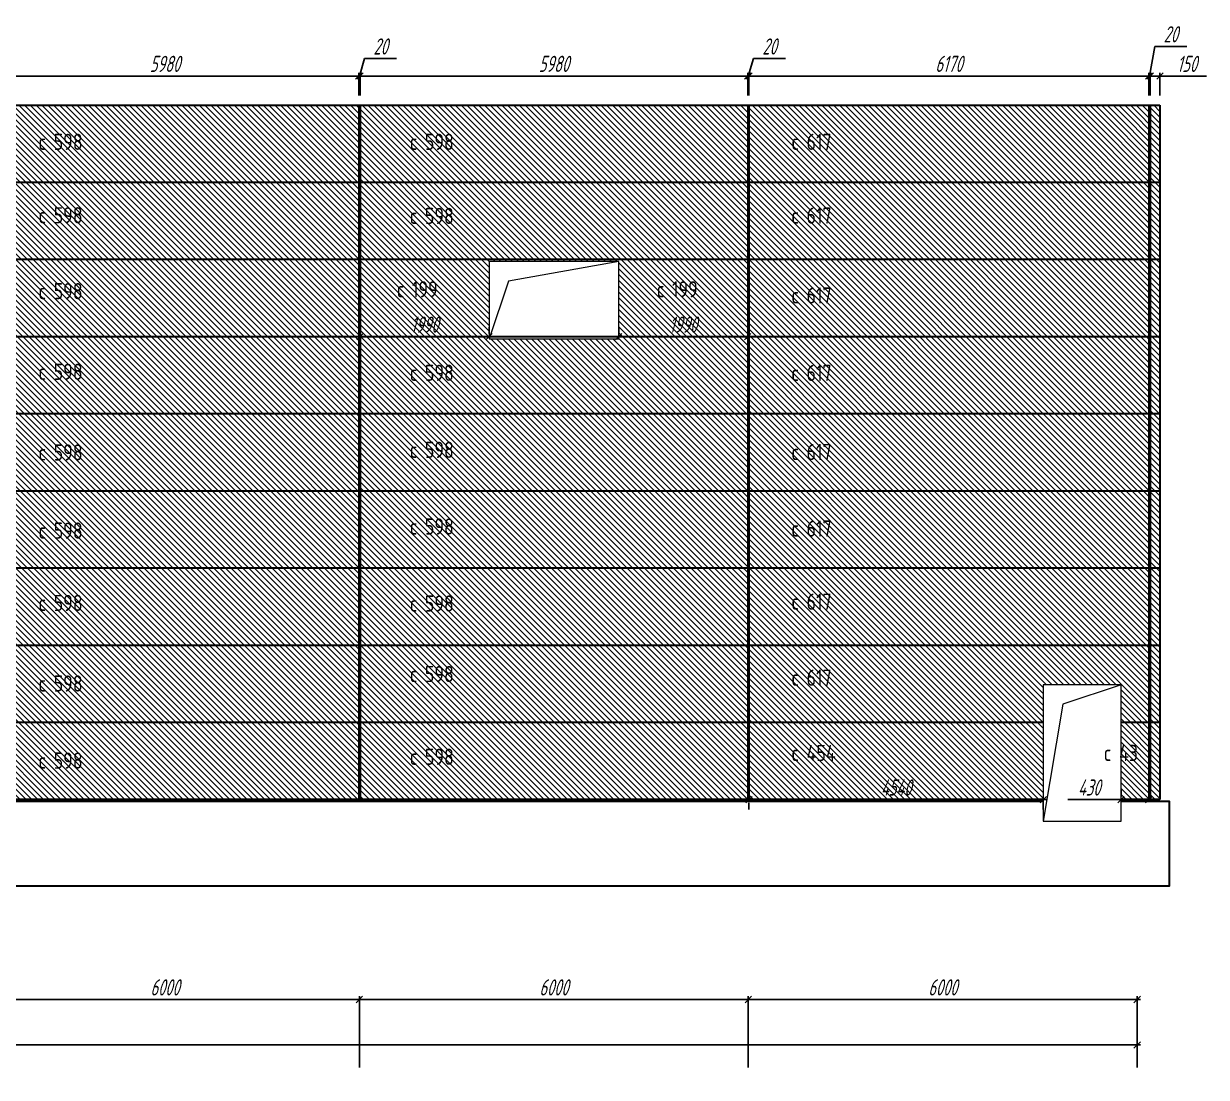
# Model space of a CAD drawing. Header units: millimetres. Extents: x -351329 to 406471, y -382937 to 111767.
# Drawn here: x 61603 to 79849, y -190031 to -173777 of the extents above; entities that cross this region are included whole.
import ezdxf

# ---------------------------------------------------------------- set-up
doc = ezdxf.new("R2010")
doc.units = ezdxf.units.MM
for name, color, linetype, lineweight in [('_Окна_двери', 131, 'Continuous', 15), ('_Оси', 90, 'Continuous', 13), ('_Размеры', 120, 'Continuous', 13), ('_Сендвичи', 230, 'Continuous', 30), ('_Стены', 7, 'Continuous', 30), ('выноска', 7, 'Continuous', 13), ('Нумерация RAL 9006', 2, 'Continuous', 30)]:
    doc.layers.add(name, color=color, linetype=linetype, lineweight=lineweight)
doc.layers.add('RAL 9006', color=7, linetype='Continuous', lineweight=13, true_color=0xa5a8a6)
doc.styles.add('Museo sans', font='CS_Gost2304.shx')
doc.styles.add('СПДС_размеры', font='spdswin.shx', dxfattribs={"width": 0.8, "oblique": 15})
doc.dimstyles.new('СПДС', dxfattribs={"dimtxt": 2.5, "dimasz": 1, "dimexe": 0.5, "dimexo": 1.5, "dimtad": 1, "dimdec": 0, "dimtxsty": 'СПДС_размеры', "dimblk": 'OBLIQUE', "dimcen": 2.5, "dimdle": 0.5, "dimadec": 8, "dimazin": 0, "dimtfac": 1, "dimtdec": 0, "dimtix": 1, "dimtmove": 0, "dimatfit": 3, "dimfxl": 1, "dimarcsym": 0})

# ---------------------------------------------------------------- blocks, each defined once
blk = doc.blocks.new('_Oblique')
at = {"layer": 'выноска', "color": 0, "lineweight": -2}
blk.add_line((-0.5, -0.5), (0.5, 0.5), dxfattribs=at)
blk = doc.blocks.new('*D610')
at = {"layer": '_Оси', "color": 0, "lineweight": -2, "transparency": 16777216}
for p, q in [((78833, -189531), (24733, -189531)), ((24783, -189881), (24783, -189481)), ((78783, -189881), (78783, -189481))]:
    blk.add_line(p, q, dxfattribs=at)
at = {"layer": 'Defpoints', "color": 0, "transparency": 16777216}
for p in [(24783, -189531), (24783, -190031), (78783, -190031)]:
    blk.add_point(p, dxfattribs=at)
at = {"layer": '_Оси', "color": 0, "lineweight": -2, "transparency": 16777216, "xscale": 100, "yscale": 100, "zscale": 100, "rotation": 180}
blk.add_blockref('_Oblique', (24783, -189531), dxfattribs=at)
at = {"layer": '_Оси', "color": 0, "lineweight": -2, "transparency": 16777216, "xscale": 100, "yscale": 100, "zscale": 100}
blk.add_blockref('_Oblique', (78783, -189531), dxfattribs=at)
at = {"layer": '_Оси', "color": 0, "lineweight": 25, "transparency": 16777216, "insert": (51783, -189343.5), "char_height": 250, "attachment_point": 5, "style": 'СПДС_размеры'}
blk.add_mtext('54000', dxfattribs=at)
blk = doc.blocks.new('*D611')
at = {"layer": '_Оси', "color": 0, "lineweight": -2, "transparency": 16777216}
for p, q in [((78833, -188831), (72733, -188831)), ((72783, -189881), (72783, -188781)), ((78783, -189881), (78783, -188781))]:
    blk.add_line(p, q, dxfattribs=at)
at = {"layer": 'Defpoints', "color": 0, "transparency": 16777216}
for p in [(72783, -188831), (72783, -190031), (78783, -190031)]:
    blk.add_point(p, dxfattribs=at)
at = {"layer": '_Оси', "color": 0, "lineweight": -2, "transparency": 16777216, "xscale": 100, "yscale": 100, "zscale": 100, "rotation": 180}
blk.add_blockref('_Oblique', (72783, -188831), dxfattribs=at)
at = {"layer": '_Оси', "color": 0, "lineweight": -2, "transparency": 16777216, "xscale": 100, "yscale": 100, "zscale": 100}
blk.add_blockref('_Oblique', (78783, -188831), dxfattribs=at)
at = {"layer": '_Оси', "color": 0, "lineweight": 25, "transparency": 16777216, "insert": (75783, -188643.5), "char_height": 250, "attachment_point": 5, "style": 'СПДС_размеры'}
blk.add_mtext('6000', dxfattribs=at)
blk = doc.blocks.new('*D612')
at = {"layer": '_Оси', "color": 0, "lineweight": -2, "transparency": 16777216}
for p, q in [((72833, -188831), (66733, -188831)), ((66783, -189881), (66783, -188781)), ((72783, -189881), (72783, -188781))]:
    blk.add_line(p, q, dxfattribs=at)
at = {"layer": 'Defpoints', "color": 0, "transparency": 16777216}
for p in [(66783, -188831), (66783, -190031), (72783, -190031)]:
    blk.add_point(p, dxfattribs=at)
at = {"layer": '_Оси', "color": 0, "lineweight": -2, "transparency": 16777216, "xscale": 100, "yscale": 100, "zscale": 100, "rotation": 180}
blk.add_blockref('_Oblique', (66783, -188831), dxfattribs=at)
at = {"layer": '_Оси', "color": 0, "lineweight": -2, "transparency": 16777216, "xscale": 100, "yscale": 100, "zscale": 100}
blk.add_blockref('_Oblique', (72783, -188831), dxfattribs=at)
at = {"layer": '_Оси', "color": 0, "lineweight": 25, "transparency": 16777216, "insert": (69783, -188643.5), "char_height": 250, "attachment_point": 5, "style": 'СПДС_размеры'}
blk.add_mtext('6000', dxfattribs=at)
blk = doc.blocks.new('*D613')
at = {"layer": '_Оси', "color": 0, "lineweight": -2, "transparency": 16777216}
for p, q in [((66833, -188831), (60733, -188831)), ((60783, -189881), (60783, -188781)), ((66783, -189881), (66783, -188781))]:
    blk.add_line(p, q, dxfattribs=at)
at = {"layer": 'Defpoints', "color": 0, "transparency": 16777216}
for p in [(60783, -188831), (60783, -190031), (66783, -190031)]:
    blk.add_point(p, dxfattribs=at)
at = {"layer": '_Оси', "color": 0, "lineweight": -2, "transparency": 16777216, "xscale": 100, "yscale": 100, "zscale": 100, "rotation": 180}
blk.add_blockref('_Oblique', (60783, -188831), dxfattribs=at)
at = {"layer": '_Оси', "color": 0, "lineweight": -2, "transparency": 16777216, "xscale": 100, "yscale": 100, "zscale": 100}
blk.add_blockref('_Oblique', (66783, -188831), dxfattribs=at)
at = {"layer": '_Оси', "color": 0, "lineweight": 25, "transparency": 16777216, "insert": (63783, -188643.5), "char_height": 250, "attachment_point": 5, "style": 'СПДС_размеры'}
blk.add_mtext('6000', dxfattribs=at)
blk = doc.blocks.new('*U332')
at = {"color": 0, "ltscale": 100}
blk.add_lwpolyline([(0, 0), (2000, 0), (2000, 1190), (0, 1190)], close=True, dxfattribs=at)
blk.add_lwpolyline([(2000, 1190), (300, 890), (0, 0)], dxfattribs=at)
blk = doc.blocks.new('*U270')
at = {"color": 0, "ltscale": 100}
blk.add_lwpolyline([(0, 0), (1200, 0), (1200, 2100), (0, 2100)], close=True, dxfattribs=at)
blk.add_lwpolyline([(1200, 2100), (300, 1800), (0, 0)], dxfattribs=at)
blk = doc.blocks.new('*D634')
at = {"layer": '_Размеры', "color": 0, "lineweight": -2, "ltscale": 100, "transparency": 16777216}
for p, q in [((60743, -174585), (66823, -174585)), ((60793, -174887), (60793, -174535)), ((66773, -174887), (66773, -174535))]:
    blk.add_line(p, q, dxfattribs=at)
at = {"layer": 'Defpoints', "color": 0, "ltscale": 100, "transparency": 16777216}
for p in [(66773, -174585), (60793, -175037), (66773, -175037)]:
    blk.add_point(p, dxfattribs=at)
at = {"layer": '_Размеры', "color": 0, "lineweight": -2, "ltscale": 100, "transparency": 16777216, "xscale": 100, "yscale": 100, "zscale": 100, "rotation": 180}
blk.add_blockref('_Oblique', (60793, -174585), dxfattribs=at)
at = {"layer": '_Размеры', "color": 0, "lineweight": -2, "ltscale": 100, "transparency": 16777216, "xscale": 100, "yscale": 100, "zscale": 100}
blk.add_blockref('_Oblique', (66773, -174585), dxfattribs=at)
at = {"layer": '_Размеры', "color": 0, "ltscale": 100, "transparency": 16777216, "insert": (63783, -174397.5), "char_height": 250, "attachment_point": 5, "style": 'СПДС_размеры'}
blk.add_mtext('5980', dxfattribs=at)
blk = doc.blocks.new('*D635')
at = {"layer": '_Размеры', "color": 0, "lineweight": -2, "ltscale": 100, "transparency": 16777216}
for p, q in [((66783, -174585), (66864, -174316)), ((66864, -174316), (67357, -174316)), ((66773, -174585), (66673, -174585)), ((66773, -174887), (66773, -174535)), ((66773, -174585), (66793, -174585)), ((66773, -174585), (66793, -174585)), ((66793, -174887), (66793, -174535)), ((66793, -174585), (66893, -174585))]:
    blk.add_line(p, q, dxfattribs=at)
at = {"layer": 'Defpoints', "color": 0, "ltscale": 100, "transparency": 16777216}
for p in [(66793, -174585), (66773, -175037), (66793, -175037)]:
    blk.add_point(p, dxfattribs=at)
at = {"layer": '_Размеры', "color": 0, "lineweight": -2, "ltscale": 100, "transparency": 16777216, "xscale": 100, "yscale": 100, "zscale": 100}
blk.add_blockref('_Oblique', (66773, -174585), dxfattribs=at)
at = {"layer": '_Размеры', "color": 0, "lineweight": -2, "ltscale": 100, "transparency": 16777216, "xscale": 100, "yscale": 100, "zscale": 100, "rotation": 180}
blk.add_blockref('_Oblique', (66793, -174585), dxfattribs=at)
at = {"layer": '_Размеры', "color": 0, "ltscale": 100, "transparency": 16777216, "insert": (67110, -174129), "char_height": 250, "attachment_point": 5, "style": 'СПДС_размеры'}
blk.add_mtext('20', dxfattribs=at)
blk = doc.blocks.new('*D636')
at = {"layer": '_Размеры', "color": 0, "lineweight": -2, "ltscale": 100, "transparency": 16777216}
for p, q in [((66743, -174585), (72823, -174585)), ((66793, -174887), (66793, -174535)), ((72773, -174887), (72773, -174535))]:
    blk.add_line(p, q, dxfattribs=at)
at = {"layer": 'Defpoints', "color": 0, "ltscale": 100, "transparency": 16777216}
for p in [(72773, -174585), (66793, -175037), (72773, -175037)]:
    blk.add_point(p, dxfattribs=at)
at = {"layer": '_Размеры', "color": 0, "lineweight": -2, "ltscale": 100, "transparency": 16777216, "xscale": 100, "yscale": 100, "zscale": 100, "rotation": 180}
blk.add_blockref('_Oblique', (66793, -174585), dxfattribs=at)
at = {"layer": '_Размеры', "color": 0, "lineweight": -2, "ltscale": 100, "transparency": 16777216, "xscale": 100, "yscale": 100, "zscale": 100}
blk.add_blockref('_Oblique', (72773, -174585), dxfattribs=at)
at = {"layer": '_Размеры', "color": 0, "ltscale": 100, "transparency": 16777216, "insert": (69783, -174397.5), "char_height": 250, "attachment_point": 5, "style": 'СПДС_размеры'}
blk.add_mtext('5980', dxfattribs=at)
blk = doc.blocks.new('*D637')
at = {"layer": '_Размеры', "color": 0, "lineweight": -2, "ltscale": 100, "transparency": 16777216}
for p, q in [((72783, -174585), (72864, -174316)), ((72864, -174316), (73357, -174316)), ((72773, -174585), (72673, -174585)), ((72773, -174887), (72773, -174535)), ((72773, -174585), (72793, -174585)), ((72773, -174585), (72793, -174585)), ((72793, -174887), (72793, -174535)), ((72793, -174585), (72893, -174585))]:
    blk.add_line(p, q, dxfattribs=at)
at = {"layer": 'Defpoints', "color": 0, "ltscale": 100, "transparency": 16777216}
for p in [(72793, -174585), (72773, -175037), (72793, -175037)]:
    blk.add_point(p, dxfattribs=at)
at = {"layer": '_Размеры', "color": 0, "lineweight": -2, "ltscale": 100, "transparency": 16777216, "xscale": 100, "yscale": 100, "zscale": 100}
blk.add_blockref('_Oblique', (72773, -174585), dxfattribs=at)
at = {"layer": '_Размеры', "color": 0, "lineweight": -2, "ltscale": 100, "transparency": 16777216, "xscale": 100, "yscale": 100, "zscale": 100, "rotation": 180}
blk.add_blockref('_Oblique', (72793, -174585), dxfattribs=at)
at = {"layer": '_Размеры', "color": 0, "ltscale": 100, "transparency": 16777216, "insert": (73110, -174129), "char_height": 250, "attachment_point": 5, "style": 'СПДС_размеры'}
blk.add_mtext('20', dxfattribs=at)
blk = doc.blocks.new('*D638')
at = {"layer": '_Размеры', "color": 0, "lineweight": -2, "ltscale": 100, "transparency": 16777216}
for p, q in [((72743, -174585), (79013, -174585)), ((72793, -174887), (72793, -174535)), ((78963, -174887), (78963, -174535))]:
    blk.add_line(p, q, dxfattribs=at)
at = {"layer": 'Defpoints', "color": 0, "ltscale": 100, "transparency": 16777216}
for p in [(78963, -174585), (72793, -175037), (78963, -175037)]:
    blk.add_point(p, dxfattribs=at)
at = {"layer": '_Размеры', "color": 0, "lineweight": -2, "ltscale": 100, "transparency": 16777216, "xscale": 100, "yscale": 100, "zscale": 100, "rotation": 180}
blk.add_blockref('_Oblique', (72793, -174585), dxfattribs=at)
at = {"layer": '_Размеры', "color": 0, "lineweight": -2, "ltscale": 100, "transparency": 16777216, "xscale": 100, "yscale": 100, "zscale": 100}
blk.add_blockref('_Oblique', (78963, -174585), dxfattribs=at)
at = {"layer": '_Размеры', "color": 0, "ltscale": 100, "transparency": 16777216, "insert": (75878, -174397.5), "char_height": 250, "attachment_point": 5, "style": 'СПДС_размеры'}
blk.add_mtext('6170', dxfattribs=at)
blk = doc.blocks.new('*D639')
at = {"layer": '_Размеры', "color": 0, "lineweight": -2, "ltscale": 100, "transparency": 16777216}
for p, q in [((78973, -174585), (79054, -174129)), ((79054, -174129), (79547, -174129)), ((78963, -174585), (78863, -174585)), ((78963, -174887), (78963, -174535)), ((78963, -174585), (78983, -174585)), ((78963, -174585), (78983, -174585)), ((78983, -174887), (78983, -174535)), ((78983, -174585), (79083, -174585))]:
    blk.add_line(p, q, dxfattribs=at)
at = {"layer": 'Defpoints', "color": 0, "ltscale": 100, "transparency": 16777216}
for p in [(78983, -174585), (78963, -175037), (78983, -175037)]:
    blk.add_point(p, dxfattribs=at)
at = {"layer": '_Размеры', "color": 0, "lineweight": -2, "ltscale": 100, "transparency": 16777216, "xscale": 100, "yscale": 100, "zscale": 100}
blk.add_blockref('_Oblique', (78963, -174585), dxfattribs=at)
at = {"layer": '_Размеры', "color": 0, "lineweight": -2, "ltscale": 100, "transparency": 16777216, "xscale": 100, "yscale": 100, "zscale": 100, "rotation": 180}
blk.add_blockref('_Oblique', (78983, -174585), dxfattribs=at)
at = {"layer": '_Размеры', "color": 0, "ltscale": 100, "transparency": 16777216, "insert": (79300, -173941), "char_height": 250, "attachment_point": 5, "style": 'СПДС_размеры'}
blk.add_mtext('20', dxfattribs=at)
blk = doc.blocks.new('*D640')
at = {"layer": '_Размеры', "color": 0, "lineweight": -2, "ltscale": 100, "transparency": 16777216}
for p, q in [((78933, -174585), (79183, -174585)), ((78983, -174887), (78983, -174535)), ((79133, -174887), (79133, -174535)), ((79849, -174585), (79133, -174585))]:
    blk.add_line(p, q, dxfattribs=at)
at = {"layer": 'Defpoints', "color": 0, "ltscale": 100, "transparency": 16777216}
for p in [(79133, -174585), (78983, -175037), (79133, -175037)]:
    blk.add_point(p, dxfattribs=at)
at = {"layer": '_Размеры', "color": 0, "lineweight": -2, "ltscale": 100, "transparency": 16777216, "xscale": 100, "yscale": 100, "zscale": 100, "rotation": 180}
blk.add_blockref('_Oblique', (78983, -174585), dxfattribs=at)
at = {"layer": '_Размеры', "color": 0, "lineweight": -2, "ltscale": 100, "transparency": 16777216, "xscale": 100, "yscale": 100, "zscale": 100}
blk.add_blockref('_Oblique', (79133, -174585), dxfattribs=at)
at = {"layer": '_Размеры', "color": 0, "ltscale": 100, "transparency": 16777216, "insert": (79550, -174398), "char_height": 250, "attachment_point": 5, "style": 'СПДС_размеры'}
blk.add_mtext('150', dxfattribs=at)
blk = doc.blocks.new('*D658')
at = {"layer": '_Размеры', "color": 0, "lineweight": -2, "ltscale": 100, "transparency": 16777216}
for p, q in [((66743, -178607), (68833, -178607)), ((66793, -178457), (66793, -178557)), ((68783, -178457), (68783, -178557))]:
    blk.add_line(p, q, dxfattribs=at)
at = {"layer": 'Defpoints', "color": 0, "ltscale": 100, "transparency": 16777216}
for p in [(66793, -178607), (68783, -178607), (68783, -178607)]:
    blk.add_point(p, dxfattribs=at)
at = {"layer": '_Размеры', "color": 0, "lineweight": -2, "ltscale": 100, "transparency": 16777216, "xscale": 100, "yscale": 100, "zscale": 100, "rotation": 180}
blk.add_blockref('_Oblique', (66793, -178607), dxfattribs=at)
at = {"layer": '_Размеры', "color": 0, "lineweight": -2, "ltscale": 100, "transparency": 16777216, "xscale": 100, "yscale": 100, "zscale": 100}
blk.add_blockref('_Oblique', (68783, -178607), dxfattribs=at)
at = {"layer": '_Размеры', "color": 0, "ltscale": 100, "transparency": 16777216, "insert": (67788, -178419.5), "char_height": 250, "attachment_point": 5, "style": 'СПДС_размеры'}
blk.add_mtext('1990', dxfattribs=at)
blk = doc.blocks.new('*D657')
at = {"layer": '_Размеры', "color": 0, "lineweight": -2, "ltscale": 100, "transparency": 16777216}
for p, q in [((70733, -178607), (72823, -178607)), ((70783, -178457), (70783, -178557)), ((72773, -178457), (72773, -178557))]:
    blk.add_line(p, q, dxfattribs=at)
at = {"layer": 'Defpoints', "color": 0, "ltscale": 100, "transparency": 16777216}
for p in [(70783, -178607), (72773, -178607), (72773, -178607)]:
    blk.add_point(p, dxfattribs=at)
at = {"layer": '_Размеры', "color": 0, "lineweight": -2, "ltscale": 100, "transparency": 16777216, "xscale": 100, "yscale": 100, "zscale": 100, "rotation": 180}
blk.add_blockref('_Oblique', (70783, -178607), dxfattribs=at)
at = {"layer": '_Размеры', "color": 0, "lineweight": -2, "ltscale": 100, "transparency": 16777216, "xscale": 100, "yscale": 100, "zscale": 100}
blk.add_blockref('_Oblique', (72773, -178607), dxfattribs=at)
at = {"layer": '_Размеры', "color": 0, "ltscale": 100, "transparency": 16777216, "insert": (71778, -178419.5), "char_height": 250, "attachment_point": 5, "style": 'СПДС_размеры'}
blk.add_mtext('1990', dxfattribs=at)
blk = doc.blocks.new('*D659')
at = {"layer": '_Размеры', "color": 0, "lineweight": -2, "ltscale": 100, "transparency": 16777216}
for p, q in [((72743, -185747), (77383, -185747)), ((72793, -185897), (72793, -185797)), ((77333, -185897), (77333, -185797))]:
    blk.add_line(p, q, dxfattribs=at)
at = {"layer": 'Defpoints', "color": 0, "ltscale": 100, "transparency": 16777216}
for p in [(72793, -185747), (77333, -185747), (77333, -185747)]:
    blk.add_point(p, dxfattribs=at)
at = {"layer": '_Размеры', "color": 0, "lineweight": -2, "ltscale": 100, "transparency": 16777216, "xscale": 100, "yscale": 100, "zscale": 100, "rotation": 180}
blk.add_blockref('_Oblique', (72793, -185747), dxfattribs=at)
at = {"layer": '_Размеры', "color": 0, "lineweight": -2, "ltscale": 100, "transparency": 16777216, "xscale": 100, "yscale": 100, "zscale": 100}
blk.add_blockref('_Oblique', (77333, -185747), dxfattribs=at)
at = {"layer": '_Размеры', "color": 0, "ltscale": 100, "transparency": 16777216, "insert": (75063, -185559.5), "char_height": 250, "attachment_point": 5, "style": 'СПДС_размеры'}
blk.add_mtext('4540', dxfattribs=at)
blk = doc.blocks.new('*D660')
at = {"layer": '_Размеры', "color": 0, "lineweight": -2, "ltscale": 100, "transparency": 16777216}
for p, q in [((78533, -185597), (78533, -185697)), ((78963, -185597), (78963, -185697)), ((77710, -185747), (78533, -185747)), ((78483, -185747), (79013, -185747))]:
    blk.add_line(p, q, dxfattribs=at)
at = {"layer": 'Defpoints', "color": 0, "ltscale": 100, "transparency": 16777216}
for p in [(78533, -185747), (78963, -185747), (78963, -185747)]:
    blk.add_point(p, dxfattribs=at)
at = {"layer": '_Размеры', "color": 0, "lineweight": -2, "ltscale": 100, "transparency": 16777216, "xscale": 100, "yscale": 100, "zscale": 100, "rotation": 180}
blk.add_blockref('_Oblique', (78533, -185747), dxfattribs=at)
at = {"layer": '_Размеры', "color": 0, "lineweight": -2, "ltscale": 100, "transparency": 16777216, "xscale": 100, "yscale": 100, "zscale": 100}
blk.add_blockref('_Oblique', (78963, -185747), dxfattribs=at)
at = {"layer": '_Размеры', "color": 0, "ltscale": 100, "transparency": 16777216, "insert": (78041, -185560), "char_height": 250, "attachment_point": 5, "style": 'СПДС_размеры'}
blk.add_mtext('430', dxfattribs=at)

msp = doc.modelspace()

# ---------------------------------------------------------------- hatches: boundary and pattern name
at = {"layer": 'RAL 9006', "ltscale": 100}
h = msp.add_hatch(dxfattribs=at)
h.set_pattern_fill('ANSI31', color=256, scale=20, angle=90)
h.paths.add_polyline_path([(79133, -175037), (24433, -175037), (24433, -185747), (77333, -185747), (77333, -183977), (78533, -183977), (78533, -185747), (79133, -185747)])
h.paths.add_polyline_path([(56783, -178637), (56783, -177447), (58783, -177447), (58783, -178637)], flags=16)
h.paths.add_polyline_path([(46783, -178637), (44783, -178637), (44783, -177447), (46783, -177447)], flags=16)
h.paths.add_polyline_path([(68783, -178637), (68783, -177447), (70783, -177447), (70783, -178637)], flags=16)
h.paths.add_polyline_path([(34783, -178637), (32783, -178637), (32783, -177447), (34783, -177447)], flags=16)
h.paths.add_polyline_path([(31329.8, -178604.9), (32121.5, -178604.9), (32220.8, -178234.1), (31429.2, -178234.1)], flags=24)
h.paths.add_polyline_path([(35319.8, -178604.9), (36111.5, -178604.9), (36210.8, -178234.1), (35419.2, -178234.1)], flags=24)
h.paths.add_polyline_path([(71319.8, -178604.9), (72111.5, -178604.9), (72210.8, -178234.1), (71419.2, -178234.1)], flags=24)
h.paths.add_polyline_path([(67329.8, -178604.9), (68121.5, -178604.9), (68220.8, -178234.1), (67429.2, -178234.1)], flags=24)
h.paths.add_polyline_path([(43329.8, -178604.9), (44121.5, -178604.9), (44220.8, -178234.1), (43429.2, -178234.1)], flags=24)
h.paths.add_polyline_path([(47319.8, -178604.9), (48111.5, -178604.9), (48210.8, -178234.1), (47419.2, -178234.1)], flags=24)
h.paths.add_polyline_path([(59319.8, -178604.9), (60111.5, -178604.9), (60210.8, -178234.1), (59419.2, -178234.1)], flags=24)
h.paths.add_polyline_path([(55329.8, -178604.9), (56121.5, -178604.9), (56220.8, -178234.1), (55429.2, -178234.1)], flags=24)
h.paths.add_polyline_path([(74598.4, -185744.9), (75428.2, -185744.9), (75527.5, -185374.1), (74697.8, -185374.1)], flags=24)
h.paths.add_polyline_path([(78237.6, -185227.4), (78967.2, -185227.4), (78967.2, -184836.9), (78237.6, -184836.9)], flags=25)
h.paths.add_polyline_path([(73417.6, -185227.4), (74343.1, -185227.4), (74343.1, -184836.9), (73417.6, -184836.9)], flags=24)
h.paths.add_polyline_path([(73414.7, -184066.8), (74258.6, -184066.8), (74258.6, -183658.5), (73414.7, -183658.5)], flags=24)
h.paths.add_polyline_path([(73414.7, -182893.8), (74258.6, -182893.8), (74258.6, -182485.5), (73414.7, -182485.5)], flags=24)
h.paths.add_polyline_path([(73414.7, -181766.8), (74258.6, -181766.8), (74258.6, -181358.5), (73414.7, -181358.5)], flags=24)
h.paths.add_polyline_path([(73414.7, -180585.8), (74258.6, -180585.8), (74258.6, -180177.5), (73414.7, -180177.5)], flags=24)
h.paths.add_polyline_path([(73414.7, -179365.8), (74258.6, -179365.8), (74258.6, -178957.5), (73414.7, -178957.5)], flags=24)
h.paths.add_polyline_path([(73414.7, -178169.8), (74258.6, -178169.8), (74258.6, -177761.5), (73414.7, -177761.5)], flags=24)
h.paths.add_polyline_path([(73414.7, -176938.8), (74258.6, -176938.8), (74258.6, -176530.5), (73414.7, -176530.5)], flags=24)
h.paths.add_polyline_path([(73414.7, -175800.8), (74258.6, -175800.8), (74258.6, -175392.5), (73414.7, -175392.5)], flags=24)
h.paths.add_polyline_path([(61801.6, -185350.6), (62691.6, -185350.6), (62691.6, -184953.9), (61801.6, -184953.9)], flags=24)
h.paths.add_polyline_path([(61801.6, -184161.6), (62691.6, -184161.6), (62691.6, -183764.9), (61801.6, -183764.9)], flags=24)
h.paths.add_polyline_path([(61801.6, -182918.6), (62691.6, -182918.6), (62691.6, -182521.9), (61801.6, -182521.9)], flags=24)
h.paths.add_polyline_path([(61801.6, -181802.6), (62691.6, -181802.6), (62691.6, -181405.9), (61801.6, -181405.9)], flags=24)
h.paths.add_polyline_path([(61801.6, -180596.6), (62691.6, -180596.6), (62691.6, -180199.9), (61801.6, -180199.9)], flags=24)
h.paths.add_polyline_path([(61801.6, -179352.6), (62691.6, -179352.6), (62691.6, -178955.9), (61801.6, -178955.9)], flags=24)
h.paths.add_polyline_path([(61801.6, -178109.6), (62691.6, -178109.6), (62691.6, -177712.9), (61801.6, -177712.9)], flags=24)
h.paths.add_polyline_path([(61801.6, -176938.6), (62691.6, -176938.6), (62691.6, -176541.9), (61801.6, -176541.9)], flags=24)
h.paths.add_polyline_path([(61801.6, -175805.6), (62691.6, -175805.6), (62691.6, -175408.9), (61801.6, -175408.9)], flags=24)
h.paths.add_polyline_path([(49845.6, -185350.6), (50735.6, -185350.6), (50735.6, -184953.9), (49845.6, -184953.9)], flags=24)
h.paths.add_polyline_path([(49845.6, -184161.6), (50735.6, -184161.6), (50735.6, -183764.9), (49845.6, -183764.9)], flags=24)
h.paths.add_polyline_path([(49845.6, -182918.6), (50735.6, -182918.6), (50735.6, -182521.9), (49845.6, -182521.9)], flags=24)
h.paths.add_polyline_path([(49845.6, -181802.6), (50735.6, -181802.6), (50735.6, -181405.9), (49845.6, -181405.9)], flags=24)
h.paths.add_polyline_path([(49845.6, -180596.6), (50735.6, -180596.6), (50735.6, -180199.9), (49845.6, -180199.9)], flags=24)
h.paths.add_polyline_path([(49845.6, -179352.6), (50735.6, -179352.6), (50735.6, -178955.9), (49845.6, -178955.9)], flags=24)
h.paths.add_polyline_path([(49845.6, -178109.6), (50735.6, -178109.6), (50735.6, -177712.9), (49845.6, -177712.9)], flags=24)
h.paths.add_polyline_path([(49845.6, -176938.6), (50735.6, -176938.6), (50735.6, -176541.9), (49845.6, -176541.9)], flags=24)
h.paths.add_polyline_path([(49845.6, -175805.6), (50735.6, -175805.6), (50735.6, -175408.9), (49845.6, -175408.9)], flags=24)
h.paths.add_polyline_path([(37786.6, -185350.6), (38676.6, -185350.6), (38676.6, -184953.9), (37786.6, -184953.9)], flags=24)
h.paths.add_polyline_path([(37786.6, -184161.6), (38676.6, -184161.6), (38676.6, -183764.9), (37786.6, -183764.9)], flags=24)
h.paths.add_polyline_path([(37786.6, -182918.6), (38676.6, -182918.6), (38676.6, -182521.9), (37786.6, -182521.9)], flags=24)
h.paths.add_polyline_path([(37786.6, -181802.6), (38676.6, -181802.6), (38676.6, -181405.9), (37786.6, -181405.9)], flags=24)
h.paths.add_polyline_path([(37786.6, -180596.6), (38676.6, -180596.6), (38676.6, -180199.9), (37786.6, -180199.9)], flags=24)
h.paths.add_polyline_path([(37786.6, -179352.6), (38676.6, -179352.6), (38676.6, -178955.9), (37786.6, -178955.9)], flags=24)
h.paths.add_polyline_path([(37786.6, -178109.6), (38676.6, -178109.6), (38676.6, -177712.9), (37786.6, -177712.9)], flags=24)
h.paths.add_polyline_path([(37786.6, -176938.6), (38676.6, -176938.6), (38676.6, -176541.9), (37786.6, -176541.9)], flags=24)
h.paths.add_polyline_path([(37786.6, -175805.6), (38676.6, -175805.6), (38676.6, -175408.9), (37786.6, -175408.9)], flags=24)
h.paths.add_polyline_path([(71340.6, -178080.6), (72193, -178080.6), (72193, -177683.9), (71340.6, -177683.9)], flags=24)
h.paths.add_polyline_path([(67328.6, -178080.6), (68181, -178080.6), (68181, -177683.9), (67328.6, -177683.9)], flags=24)
h.paths.add_polyline_path([(59223.6, -178080.6), (60076, -178080.6), (60076, -177683.9), (59223.6, -177683.9)], flags=24)
h.paths.add_polyline_path([(55338.6, -178080.6), (56191, -178080.6), (56191, -177683.9), (55338.6, -177683.9)], flags=24)
h.paths.add_polyline_path([(47223.6, -178080.6), (48076, -178080.6), (48076, -177683.9), (47223.6, -177683.9)], flags=24)
h.paths.add_polyline_path([(43393.6, -178080.6), (44246, -178080.6), (44246, -177683.9), (43393.6, -177683.9)], flags=24)
h.paths.add_polyline_path([(35120.6, -178080.6), (35973, -178080.6), (35973, -177683.9), (35120.6, -177683.9)], flags=24)
h.paths.add_polyline_path([(31264.6, -178080.6), (32117, -178080.6), (32117, -177683.9), (31264.6, -177683.9)], flags=24)
h.paths.add_polyline_path([(67528.6, -185291.6), (68418.6, -185291.6), (68418.6, -184894.9), (67528.6, -184894.9)], flags=24)
h.paths.add_polyline_path([(67528.6, -184015.6), (68418.6, -184015.6), (68418.6, -183618.9), (67528.6, -183618.9)], flags=24)
h.paths.add_polyline_path([(67528.6, -182927.6), (68418.6, -182927.6), (68418.6, -182530.9), (67528.6, -182530.9)], flags=24)
h.paths.add_polyline_path([(67528.6, -181739.6), (68418.6, -181739.6), (68418.6, -181342.9), (67528.6, -181342.9)], flags=24)
h.paths.add_polyline_path([(67528.6, -180556.6), (68418.6, -180556.6), (68418.6, -180159.9), (67528.6, -180159.9)], flags=24)
h.paths.add_polyline_path([(67528.6, -179368.6), (68418.6, -179368.6), (68418.6, -178971.9), (67528.6, -178971.9)], flags=24)
h.paths.add_polyline_path([(67528.6, -176948.6), (68418.6, -176948.6), (68418.6, -176551.9), (67528.6, -176551.9)], flags=24)
h.paths.add_polyline_path([(67528.6, -175805.6), (68418.6, -175805.6), (68418.6, -175408.9), (67528.6, -175408.9)], flags=24)
h.paths.add_polyline_path([(55662.6, -185291.6), (56552.6, -185291.6), (56552.6, -184894.9), (55662.6, -184894.9)], flags=24)
h.paths.add_polyline_path([(55662.6, -184015.6), (56552.6, -184015.6), (56552.6, -183618.9), (55662.6, -183618.9)], flags=24)
h.paths.add_polyline_path([(55662.6, -182927.6), (56552.6, -182927.6), (56552.6, -182530.9), (55662.6, -182530.9)], flags=24)
h.paths.add_polyline_path([(55662.6, -181739.6), (56552.6, -181739.6), (56552.6, -181342.9), (55662.6, -181342.9)], flags=24)
h.paths.add_polyline_path([(55662.6, -180556.6), (56552.6, -180556.6), (56552.6, -180159.9), (55662.6, -180159.9)], flags=24)
h.paths.add_polyline_path([(55662.6, -179368.6), (56552.6, -179368.6), (56552.6, -178971.9), (55662.6, -178971.9)], flags=24)
h.paths.add_polyline_path([(55662.6, -176948.6), (56552.6, -176948.6), (56552.6, -176551.9), (55662.6, -176551.9)], flags=24)
h.paths.add_polyline_path([(55662.6, -175805.6), (56552.6, -175805.6), (56552.6, -175408.9), (55662.6, -175408.9)], flags=24)
h.paths.add_polyline_path([(43666.6, -185291.6), (44556.6, -185291.6), (44556.6, -184894.9), (43666.6, -184894.9)], flags=24)
h.paths.add_polyline_path([(43666.6, -184015.6), (44556.6, -184015.6), (44556.6, -183618.9), (43666.6, -183618.9)], flags=24)
h.paths.add_polyline_path([(43666.6, -182927.6), (44556.6, -182927.6), (44556.6, -182530.9), (43666.6, -182530.9)], flags=24)
h.paths.add_polyline_path([(43666.6, -181739.6), (44556.6, -181739.6), (44556.6, -181342.9), (43666.6, -181342.9)], flags=24)
h.paths.add_polyline_path([(43666.6, -180556.6), (44556.6, -180556.6), (44556.6, -180159.9), (43666.6, -180159.9)], flags=24)
h.paths.add_polyline_path([(43666.6, -179368.6), (44556.6, -179368.6), (44556.6, -178971.9), (43666.6, -178971.9)], flags=24)
h.paths.add_polyline_path([(43666.6, -176948.6), (44556.6, -176948.6), (44556.6, -176551.9), (43666.6, -176551.9)], flags=24)
h.paths.add_polyline_path([(43666.6, -175805.6), (44556.6, -175805.6), (44556.6, -175408.9), (43666.6, -175408.9)], flags=24)
h.paths.add_polyline_path([(31637.6, -185291.6), (32527.6, -185291.6), (32527.6, -184894.9), (31637.6, -184894.9)], flags=24)
h.paths.add_polyline_path([(31637.6, -184015.6), (32527.6, -184015.6), (32527.6, -183618.9), (31637.6, -183618.9)], flags=24)
h.paths.add_polyline_path([(31637.6, -182927.6), (32527.6, -182927.6), (32527.6, -182530.9), (31637.6, -182530.9)], flags=24)
h.paths.add_polyline_path([(31637.6, -181739.6), (32527.6, -181739.6), (32527.6, -181342.9), (31637.6, -181342.9)], flags=24)
h.paths.add_polyline_path([(31637.6, -180556.6), (32527.6, -180556.6), (32527.6, -180159.9), (31637.6, -180159.9)], flags=24)
h.paths.add_polyline_path([(31637.6, -179368.6), (32527.6, -179368.6), (32527.6, -178971.9), (31637.6, -178971.9)], flags=24)
h.paths.add_polyline_path([(31637.6, -176948.6), (32527.6, -176948.6), (32527.6, -176551.9), (31637.6, -176551.9)], flags=24)
h.paths.add_polyline_path([(31637.6, -175805.6), (32527.6, -175805.6), (32527.6, -175408.9), (31637.6, -175408.9)], flags=24)
h.paths.add_polyline_path([(25556.7, -185306.8), (26400.6, -185306.8), (26400.6, -184898.5), (25556.7, -184898.5)], flags=24)
h.paths.add_polyline_path([(25556.7, -184109.8), (26400.6, -184109.8), (26400.6, -183701.5), (25556.7, -183701.5)], flags=24)
h.paths.add_polyline_path([(25556.7, -182934.8), (26400.6, -182934.8), (26400.6, -182526.5), (25556.7, -182526.5)], flags=24)
h.paths.add_polyline_path([(25556.7, -181764.8), (26400.6, -181764.8), (26400.6, -181356.5), (25556.7, -181356.5)], flags=24)
h.paths.add_polyline_path([(25556.7, -180545.8), (26400.6, -180545.8), (26400.6, -180137.5), (25556.7, -180137.5)], flags=24)
h.paths.add_polyline_path([(25556.7, -179304.8), (26400.6, -179304.8), (26400.6, -178896.5), (25556.7, -178896.5)], flags=24)
h.paths.add_polyline_path([(25556.7, -178206.8), (26400.6, -178206.8), (26400.6, -177798.5), (25556.7, -177798.5)], flags=24)
h.paths.add_polyline_path([(25556.7, -176954.8), (26400.6, -176954.8), (26400.6, -176546.5), (25556.7, -176546.5)], flags=24)
h.paths.add_polyline_path([(25556.7, -175800.8), (26400.6, -175800.8), (26400.6, -175392.5), (25556.7, -175392.5)], flags=24)

# ---------------------------------------------------------------- linework, layer by layer
at = {"layer": '_Сендвичи', "ltscale": 100}
for p, q in [((24433, -175037), (79133, -175037)), ((66773, -175037), (66773, -185747)), ((66793, -175037), (66793, -185747)), ((72773, -175037), (72773, -185747)), ((72793, -175037), (72793, -185747)), ((78963, -175037), (78963, -185747)), ((78983, -175037), (78983, -185747)), ((79133, -175037), (79133, -185747)), ((79133, -176227), (24433, -176227)), ((79133, -177417), (24433, -177417)), ((79133, -178607), (24433, -178607)), ((79133, -179797), (24433, -179797)), ((79133, -180987), (24433, -180987)), ((79133, -182177), (24433, -182177)), ((79133, -183367), (24433, -183367)), ((77333, -184557), (24433, -184557)), ((79133, -184557), (78533, -184557)), ((77333, -185747), (24433, -185747)), ((79133, -185747), (78533, -185747))]:
    msp.add_line(p, q, dxfattribs=at)
at = {"layer": '_Стены', "ltscale": 100}
msp.add_lwpolyline([(77333, -185777), (24283, -185777), (24283, -187077), (79283, -187077), (79283, -185777), (78533, -185777)], dxfattribs=at)

# ---------------------------------------------------------------- block references
at = {"layer": '_Окна_двери', "ltscale": 100}
for name, p in [('*U332', (68783, -178637)), ('*U270', (77333, -186077))]:
    msp.add_blockref(name, p, dxfattribs=at)

# ---------------------------------------------------------------- texts
at = {"layer": 'Нумерация RAL 9006', "linetype": 'Continuous', "ltscale": 100, "style": 'Museo sans'}
for s, p in [('с 598', (61838, -175725)), ('с 598', (67565, -175725)), ('с 617', (73453, -175725)), ('с 598', (61838, -176858)), ('с 598', (67565, -176868)), ('с 617', (73453, -176863)), ('с 598', (61838, -178029)), ('с 199', (67365, -178000)), ('с 199', (71377, -178000)), ('с 617', (73453, -178094)), ('с 598', (61838, -179272)), ('с 598', (67565, -179288)), ('с 617', (73453, -179290)), ('с 598', (61838, -180516)), ('с 598', (67565, -180476)), ('с 617', (73453, -180510)), ('с 598', (61838, -181722)), ('с 598', (67565, -181659)), ('с 617', (73453, -181691)), ('с 598', (61838, -182838)), ('с 598', (67565, -182847)), ('с 617', (73453, -182818)), ('с 598', (67565, -183935)), ('с 598', (61838, -184081)), ('с 617', (73453, -183991)), ('с 598', (67565, -185211)), ('с 454', (73453, -185152)), ('с 43', (78273, -185152)), ('с 598', (61838, -185270))]:
    msp.add_text(s, height=250, dxfattribs=at).set_placement(p)

# ---------------------------------------------------------------- dimensions: what is measured, and where the dimension line sits
at = {"layer": '_Оси', "lineweight": 25}
for base, p1, p2, picture, middle in [((60783, -188831), (66783, -190031), (60783, -190031), '*D613', (63783, -188643.5)), ((66783, -188831), (72783, -190031), (66783, -190031), '*D612', (69783, -188643.5)), ((72783, -188831), (78783, -190031), (72783, -190031), '*D611', (75783, -188643.5)), ((24783, -189531), (78783, -190031), (24783, -190031), '*D610', (51783, -189343.5))]:
    dim = msp.add_linear_dim(base=base, p1=p1, p2=p2, angle=0, dimstyle='СПДС', override={"dimscale": 100}, dxfattribs=at)
    dim.commit()
    dim.dimension.update_dxf_attribs({"geometry": picture, "text_midpoint": middle})
at = {"layer": '_Размеры', "ltscale": 100}
for base, p1, p2, picture, middle in [((78983, -174585), (78963, -175037), (78983, -175037), '*D639', (79116.1, -174128.8)), ((79133, -174585), (78983, -175037), (79133, -175037), '*D640', (79550, -174585)), ((78963, -185747), (78533, -185747), (78963, -185747), '*D660', (78041, -185747))]:
    dim = msp.add_linear_dim(base=base, p1=p1, p2=p2, dimstyle='СПДС', override={"dimscale": 100, "dimtix": 0, "dimtmove": 1}, dxfattribs=at)
    dim.commit()
    dim.dimension.update_dxf_attribs({"geometry": picture, "text_midpoint": middle, "dimtype": 160})
for base, p1, p2, picture, middle in [((66793, -174585), (66773, -175037), (66793, -175037), '*D635', (66926.1, -174128.8)), ((72793, -174585), (72773, -175037), (72793, -175037), '*D637', (72926.1, -174128.8)), ((66773, -174585), (60793, -175037), (66773, -175037), '*D634', (63783, -174397.5)), ((72773, -174585), (66793, -175037), (72773, -175037), '*D636', (69783, -174397.5)), ((78963, -174585), (72793, -175037), (78963, -175037), '*D638', (75878, -174397.5)), ((68783, -178607), (66793, -178607), (68783, -178607), '*D658', (67788, -178419.5)), ((72773, -178607), (70783, -178607), (72773, -178607), '*D657', (71778, -178419.5)), ((77333, -185747), (72793, -185747), (77333, -185747), '*D659', (75063, -185559.5))]:
    dim = msp.add_linear_dim(base=base, p1=p1, p2=p2, dimstyle='СПДС', override={"dimscale": 100, "dimtix": 0, "dimtmove": 1}, dxfattribs=at)
    dim.commit()
    dim.dimension.update_dxf_attribs({"geometry": picture, "text_midpoint": middle})

doc.saveas('drawing.dxf')
